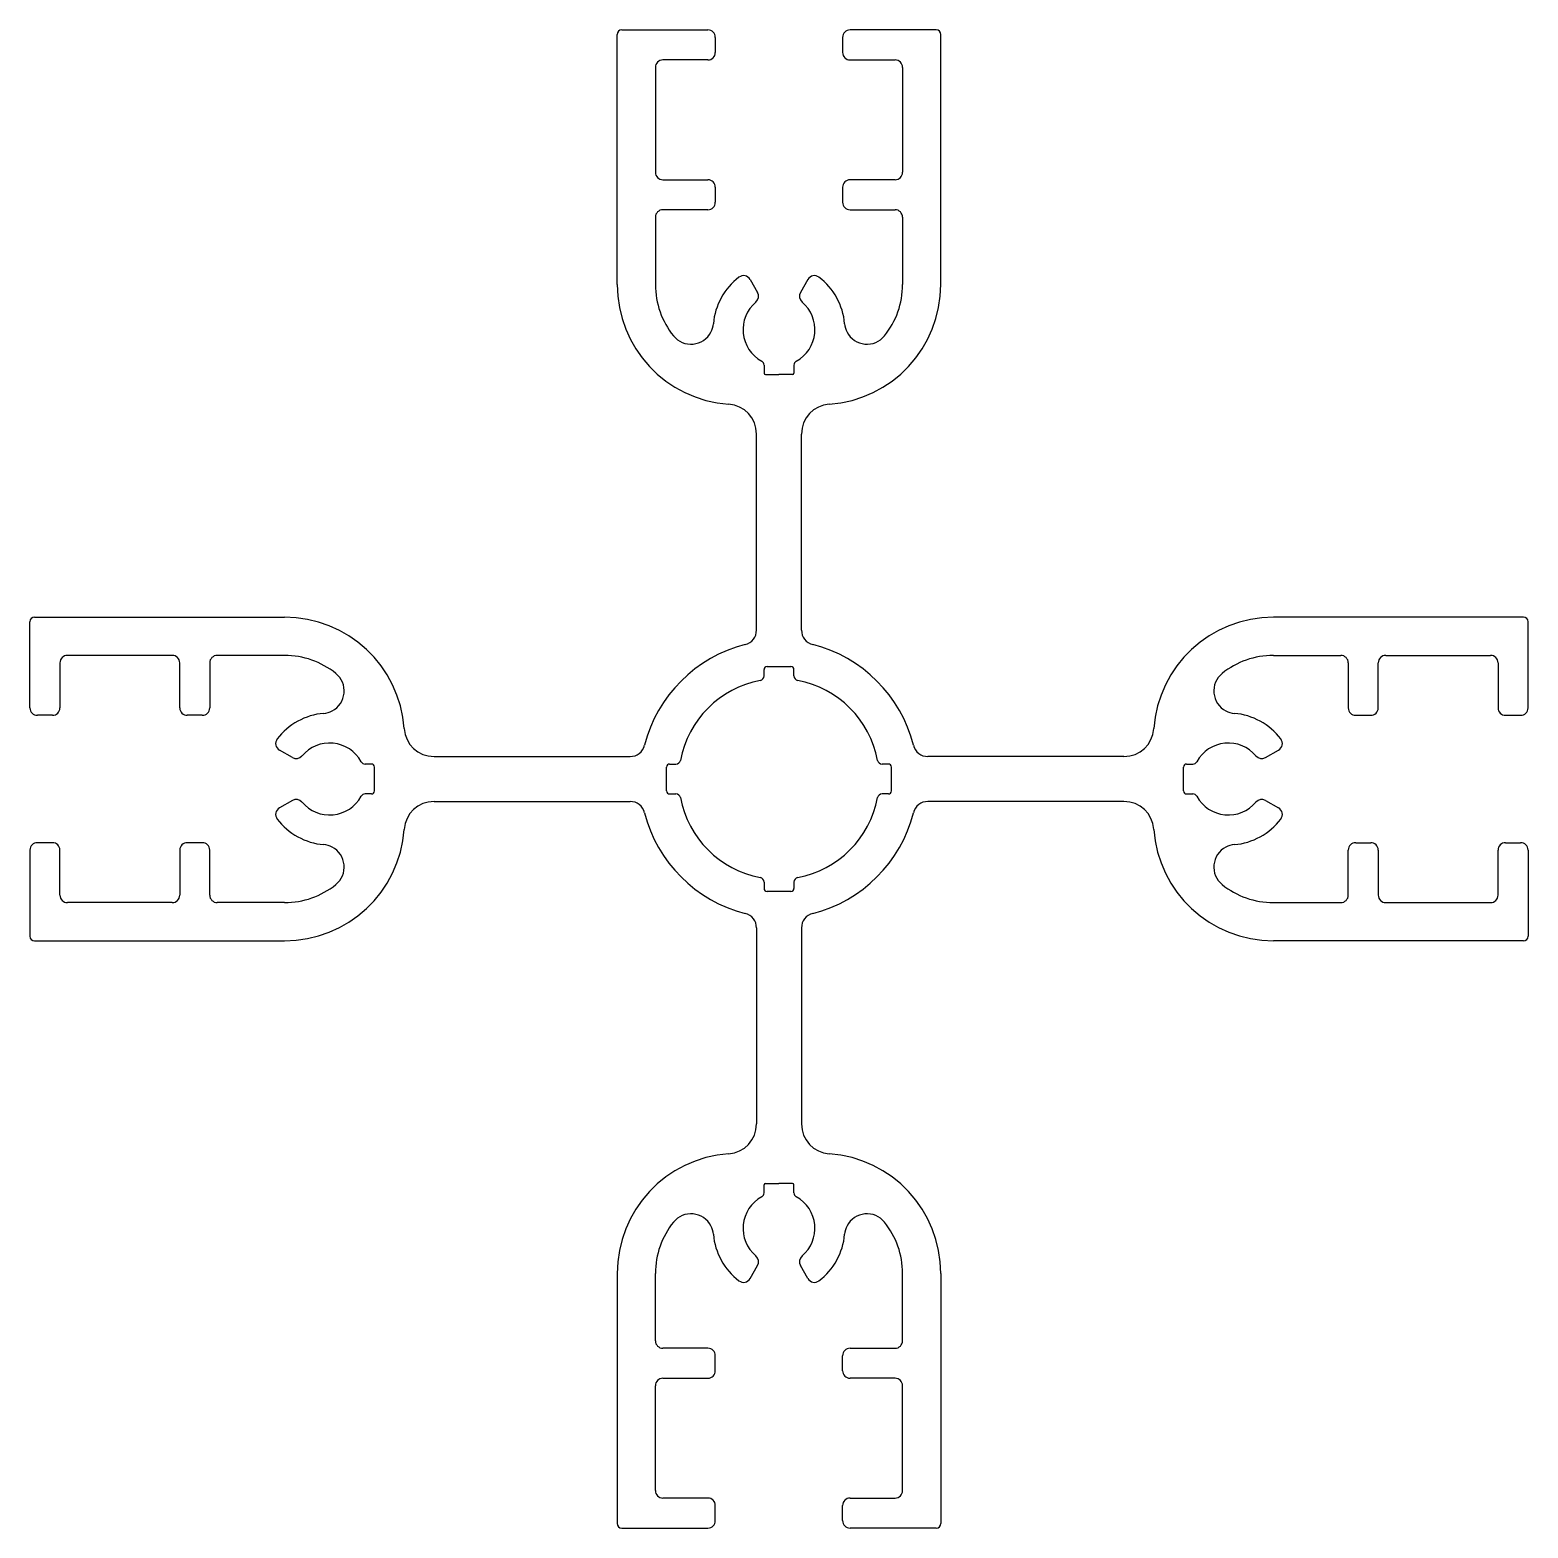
# Model space of a CAD drawing. Extents: x 713.8 to 813.8, y 488.3 to 588.3.
import ezdxf

# ---------------------------------------------------------------- set-up
doc = ezdxf.new("R2010")
doc.units = 0
doc.layers.get('0').update_dxf_attribs({"linetype": 'CONTINUOUS'})

msp = doc.modelspace()

# ---------------------------------------------------------------- linework, layer by layer
for p, q in [((752.993, 571.345), (752.993, 588.045)), ((753.293, 588.345), (759.043, 588.345)), ((774.293, 588.345), (768.543, 588.345)), ((774.593, 571.345), (774.593, 588.045)), ((759.543, 587.845), (759.543, 586.845)), ((768.043, 587.845), (768.043, 586.845)), ((759.043, 586.345), (756.043, 586.345)), ((768.543, 586.345), (771.543, 586.345)), ((755.543, 585.845), (755.543, 578.845)), ((772.043, 585.845), (772.043, 578.845)), ((756.043, 578.345), (759.043, 578.345)), ((771.543, 578.345), (768.543, 578.345)), ((759.543, 577.845), (759.543, 576.845)), ((768.043, 577.845), (768.043, 576.845)), ((759.043, 576.345), (756.043, 576.345)), ((768.543, 576.345), (771.543, 576.345)), ((755.543, 575.845), (755.543, 571.345)), ((772.043, 575.845), (772.043, 571.345)), ((761.859, 571.695), (762.365, 570.819)), ((765.727, 571.695), (765.222, 570.819)), ((762.793, 565.979), (762.793, 565.445)), ((762.893, 565.345), (763.793, 565.345)), ((764.693, 565.345), (763.793, 565.345)), ((764.793, 565.979), (764.793, 565.445)), ((762.293, 548.286), (762.293, 561.37)), ((765.293, 548.286), (765.293, 561.37)), ((714.093, 549.145), (730.793, 549.145)), ((813.493, 549.145), (796.793, 549.145)), ((713.793, 543.095), (713.793, 548.845)), ((813.793, 543.095), (813.793, 548.845)), ((715.793, 546.095), (715.793, 543.095)), ((723.293, 546.595), (716.293, 546.595)), ((723.793, 543.095), (723.793, 546.095)), ((725.793, 546.095), (725.793, 543.095)), ((730.793, 546.595), (726.293, 546.595)), ((796.793, 546.595), (801.293, 546.595)), ((801.793, 546.095), (801.793, 543.095)), ((803.793, 543.095), (803.793, 546.095)), ((804.293, 546.595), (811.293, 546.595)), ((811.793, 546.095), (811.793, 543.095)), ((762.793, 545.223), (762.793, 545.645)), ((762.993, 545.845), (764.593, 545.845)), ((764.793, 545.223), (764.793, 545.645)), ((715.293, 542.595), (714.293, 542.595)), ((725.293, 542.595), (724.293, 542.595)), ((802.293, 542.595), (803.293, 542.595)), ((812.293, 542.595), (813.293, 542.595)), ((731.319, 539.773), (730.444, 540.279)), ((796.267, 539.773), (797.143, 540.279)), ((736.593, 539.345), (736.16, 539.345)), ((736.793, 537.545), (736.793, 539.145)), ((740.769, 539.845), (753.853, 539.845)), ((756.293, 537.545), (756.293, 539.145)), ((756.493, 539.345), (756.915, 539.345)), ((771.093, 539.345), (770.672, 539.345)), ((771.293, 537.545), (771.293, 539.145)), ((786.818, 539.845), (773.734, 539.845)), ((790.793, 537.545), (790.793, 539.145)), ((790.993, 539.345), (791.427, 539.345)), ((736.593, 537.345), (736.16, 537.345)), ((756.493, 537.345), (756.915, 537.345)), ((771.093, 537.345), (770.672, 537.345)), ((790.993, 537.345), (791.427, 537.345)), ((731.319, 536.917), (730.444, 536.411)), ((740.769, 536.845), (753.853, 536.845)), ((786.818, 536.845), (773.734, 536.845)), ((796.267, 536.917), (797.143, 536.411)), ((715.293, 534.095), (714.293, 534.095)), ((725.293, 534.095), (724.293, 534.095)), ((802.293, 534.095), (803.293, 534.095)), ((812.293, 534.095), (813.293, 534.095)), ((713.793, 533.595), (713.793, 527.845)), ((715.793, 530.595), (715.793, 533.595)), ((723.793, 533.595), (723.793, 530.595)), ((725.793, 530.595), (725.793, 533.595)), ((801.793, 530.595), (801.793, 533.595)), ((803.793, 533.595), (803.793, 530.595)), ((811.793, 530.595), (811.793, 533.595)), ((813.793, 533.595), (813.793, 527.845)), ((762.793, 531.467), (762.793, 531.045)), ((764.793, 531.467), (764.793, 531.045)), ((723.293, 530.095), (716.293, 530.095)), ((730.793, 530.095), (726.293, 530.095)), ((764.593, 530.845), (762.993, 530.845)), ((796.793, 530.095), (801.293, 530.095)), ((804.293, 530.095), (811.293, 530.095)), ((762.293, 528.405), (762.293, 515.321)), ((765.293, 528.405), (765.293, 515.321)), ((714.093, 527.545), (730.793, 527.545)), ((813.493, 527.545), (796.793, 527.545)), ((762.793, 510.711), (762.793, 511.245)), ((762.893, 511.345), (763.793, 511.345)), ((764.693, 511.345), (763.793, 511.345)), ((764.793, 510.711), (764.793, 511.245)), ((752.993, 505.345), (752.993, 488.645)), ((755.543, 500.845), (755.543, 505.345)), ((761.859, 504.995), (762.365, 505.871)), ((765.727, 504.995), (765.222, 505.871)), ((772.043, 500.845), (772.043, 505.345)), ((774.593, 505.345), (774.593, 488.645)), ((759.043, 500.345), (756.043, 500.345)), ((768.543, 500.345), (771.543, 500.345)), ((759.543, 498.845), (759.543, 499.845)), ((768.043, 498.845), (768.043, 499.845)), ((756.043, 498.345), (759.043, 498.345)), ((771.543, 498.345), (768.543, 498.345)), ((755.543, 490.845), (755.543, 497.845)), ((772.043, 490.845), (772.043, 497.845)), ((759.043, 490.345), (756.043, 490.345)), ((768.543, 490.345), (771.543, 490.345)), ((759.543, 488.845), (759.543, 489.845)), ((768.043, 488.845), (768.043, 489.845)), ((753.293, 488.345), (759.043, 488.345)), ((774.293, 488.345), (768.543, 488.345))]:
    msp.add_line(p, q)
for centre, radius, start, end in [((753.293, 588.045), 0.3, 90, 180), ((759.043, 587.845), 0.5, 0, 90), ((768.543, 587.845), 0.5, 90, 180), ((774.293, 588.045), 0.3, 0, 90), ((756.043, 585.845), 0.5, 90, 180), ((759.043, 586.845), 0.5, 270, 0), ((768.543, 586.845), 0.5, 180, 270), ((771.543, 585.845), 0.5, 0, 90), ((756.043, 578.845), 0.5, 180, 270), ((759.043, 577.845), 0.5, 0, 90), ((768.543, 577.845), 0.5, 90, 180), ((771.543, 578.845), 0.5, 270, 0), ((756.043, 575.845), 0.5, 90, 180), ((759.043, 576.845), 0.5, 270, 0), ((768.543, 576.845), 0.5, 180, 270), ((771.543, 575.845), 0.5, 0, 90), ((760.993, 571.345), 8, 180, 265.98606), ((760.993, 571.345), 5.45, 180, 218.83712), ((763.793, 568.345), 4.4, 127.36586, 174.91516), ((761.426, 571.445), 0.5, 29.99967, 127.36586), ((766.16, 571.445), 0.5, 52.63414, 150.00033), ((763.793, 568.345), 4.4, 5.08484, 52.63414), ((766.593, 571.345), 8, 274.01394, 0), ((766.593, 571.345), 5.45, 321.16288, 0), ((763.793, 568.345), 2.4, 129.92827, 241.21776), ((761.932, 570.569), 0.5, 309.92827, 29.99967), ((763.793, 568.345), 2.4, 298.78224, 50.07173), ((765.655, 570.569), 0.5, 150.00033, 230.07173), ((757.917, 568.868), 1.5, 218.83712, 332.54501), ((757.917, 568.868), 1.5, 332.54501, 354.91516), ((769.67, 568.868), 1.5, 185.08484, 207.45499), ((769.67, 568.868), 1.5, 207.45499, 321.16288), ((762.493, 565.979), 0.3, 0, 61.21776), ((765.093, 565.979), 0.3, 118.78224, 180), ((762.893, 565.445), 0.1, 180, 270), ((764.693, 565.445), 0.1, 270, 0), ((760.293, 561.37), 2, 0, 85.98606), ((767.293, 561.37), 2, 94.01394, 180), ((714.093, 548.845), 0.3, 90, 180), ((730.793, 541.145), 8, 4.01398, 90), ((796.793, 541.145), 8, 90, 175.98602), ((813.493, 548.845), 0.3, 0, 90), ((761.293, 548.286), 1, 284.11695, 0), ((766.293, 548.286), 1, 180, 255.88305), ((763.793, 538.345), 9.25, 104.11695, 165.88303), ((763.793, 538.345), 9.25, 14.11697, 75.88305), ((716.293, 546.095), 0.5, 90, 180), ((723.293, 546.095), 0.5, 0, 90), ((726.293, 546.095), 0.5, 90, 180), ((730.793, 541.145), 5.45, 51.16288, 90), ((796.793, 541.145), 5.45, 90, 128.83712), ((801.293, 546.095), 0.5, 0, 90), ((804.293, 546.095), 0.5, 90, 180), ((811.293, 546.095), 0.5, 0, 90), ((733.27, 544.222), 1.5, 297.45499, 51.16288), ((762.493, 545.223), 0.3, 280.71771, 0), ((762.993, 545.645), 0.2, 90.00016, 180), ((764.593, 545.645), 0.2, 360, 90.00016), ((765.093, 545.223), 0.3, 180, 259.28229), ((794.316, 544.222), 1.5, 128.83712, 242.54501), ((763.796, 538.343), 6.703, 100.71771, 169.28181), ((763.791, 538.343), 6.703, 10.71819, 79.28229), ((714.293, 543.095), 0.5, 180, 270), ((715.293, 543.095), 0.5, 270, 0), ((724.293, 543.095), 0.5, 180, 270), ((725.293, 543.095), 0.5, 270, 0), ((802.293, 543.095), 0.5, 180, 270), ((803.293, 543.095), 0.5, 270, 0), ((812.293, 543.095), 0.5, 180, 270), ((813.293, 543.095), 0.5, 270, 0), ((733.793, 538.345), 4.4, 95.08484, 142.6342), ((733.27, 544.222), 1.5, 275.08484, 297.45499), ((794.316, 544.222), 1.5, 242.54501, 264.91516), ((793.793, 538.345), 4.4, 37.3658, 84.91516), ((730.694, 540.712), 0.5, 142.6342, 240.00039), ((740.769, 541.845), 2, 184.01398, 270), ((786.818, 541.845), 2, 270, 355.98602), ((796.893, 540.712), 0.5, 299.99961, 37.3658), ((733.793, 538.345), 2.4, 28.78212, 140.07179), ((753.853, 540.845), 1, 270, 345.88303), ((773.734, 540.845), 1, 194.11697, 270), ((793.793, 538.345), 2.4, 39.92821, 151.21788), ((731.569, 540.206), 0.5, 240.00039, 320.07179), ((736.16, 539.645), 0.3, 208.78212, 270), ((736.593, 539.145), 0.2, 0, 90), ((756.493, 539.145), 0.2, 90, 179.99955), ((756.915, 539.645), 0.3, 270, 349.28181), ((770.672, 539.645), 0.3, 190.71819, 270), ((771.093, 539.145), 0.2, 0.00045, 90), ((790.993, 539.145), 0.2, 90, 180), ((791.427, 539.645), 0.3, 270, 331.21788), ((796.017, 540.206), 0.5, 219.92821, 299.99961), ((733.793, 538.345), 2.4, 219.92821, 331.21788), ((736.16, 537.045), 0.3, 90, 151.21788), ((736.593, 537.545), 0.2, 270, 0), ((756.493, 537.545), 0.2, 179.99955, 270), ((756.915, 537.045), 0.3, 10.71819, 90), ((763.796, 538.347), 6.703, 190.71819, 259.28229), ((763.791, 538.347), 6.703, 280.71771, 349.28181), ((770.672, 537.045), 0.3, 90, 169.28181), ((771.093, 537.545), 0.2, 270, 0.00045), ((790.993, 537.545), 0.2, 180, 270), ((791.427, 537.045), 0.3, 28.78212, 90), ((793.793, 538.345), 2.4, 208.78212, 320.07179), ((730.694, 535.978), 0.5, 119.99961, 217.3658), ((731.569, 536.484), 0.5, 39.92821, 119.99961), ((740.769, 534.845), 2, 90, 175.98602), ((753.853, 535.845), 1, 14.11697, 90), ((763.793, 538.345), 9.25, 194.11697, 255.88305), ((763.793, 538.345), 9.25, 284.11695, 345.88303), ((773.734, 535.845), 1, 90, 165.88303), ((786.818, 534.845), 2, 4.01398, 90), ((796.017, 536.484), 0.5, 60.00039, 140.07179), ((796.893, 535.978), 0.5, 322.6342, 60.00039), ((733.793, 538.345), 4.4, 217.3658, 264.91516), ((793.793, 538.345), 4.4, 275.08484, 322.6342), ((714.293, 533.595), 0.5, 90, 180), ((715.293, 533.595), 0.5, 0, 90), ((724.293, 533.595), 0.5, 90, 180), ((725.293, 533.595), 0.5, 0, 90), ((730.793, 535.545), 8, 270, 355.98602), ((796.793, 535.545), 8, 184.01398, 270), ((802.293, 533.595), 0.5, 90, 180), ((803.293, 533.595), 0.5, 0, 90), ((812.293, 533.595), 0.5, 90, 180), ((813.293, 533.595), 0.5, 0, 90), ((733.27, 532.468), 1.5, 62.54501, 84.91516), ((733.27, 532.468), 1.5, 308.83712, 62.54501), ((794.316, 532.468), 1.5, 117.45499, 231.16288), ((794.316, 532.468), 1.5, 95.08484, 117.45499), ((730.793, 535.545), 5.45, 270, 308.83712), ((762.493, 531.467), 0.3, 360, 79.28229), ((762.993, 531.045), 0.2, 180, 270.00016), ((764.593, 531.045), 0.2, 270.00016, 0), ((765.093, 531.467), 0.3, 100.71771, 180), ((796.793, 535.545), 5.45, 231.16288, 270), ((716.293, 530.595), 0.5, 180, 270), ((723.293, 530.595), 0.5, 270, 0), ((726.293, 530.595), 0.5, 180, 270), ((801.293, 530.595), 0.5, 270, 0), ((804.293, 530.595), 0.5, 180, 270), ((811.293, 530.595), 0.5, 270, 0), ((761.293, 528.405), 1, 0, 75.88305), ((766.293, 528.405), 1, 104.11695, 180), ((714.093, 527.845), 0.3, 180, 270), ((813.493, 527.845), 0.3, 270, 0), ((760.293, 515.321), 2, 274.01394, 0), ((767.293, 515.321), 2, 180, 265.98606), ((760.993, 505.345), 8, 94.01394, 180), ((766.593, 505.345), 8, 0, 85.98606), ((762.893, 511.245), 0.1, 90, 180), ((764.693, 511.245), 0.1, 0, 90), ((763.793, 508.345), 2.4, 118.78224, 230.07173), ((762.493, 510.711), 0.3, 298.78224, 0), ((765.093, 510.711), 0.3, 180, 241.21776), ((763.793, 508.345), 2.4, 309.92827, 61.21776), ((757.917, 507.822), 1.5, 27.45499, 141.16288), ((769.67, 507.822), 1.5, 38.83712, 152.54501), ((760.993, 505.345), 5.45, 141.16288, 180), ((757.917, 507.822), 1.5, 5.08484, 27.45499), ((769.67, 507.822), 1.5, 152.54501, 174.91516), ((766.593, 505.345), 5.45, 0, 38.83712), ((763.793, 508.345), 4.4, 185.08484, 232.63414), ((763.793, 508.345), 4.4, 307.36586, 354.91516), ((761.932, 506.121), 0.5, 330.00033, 50.07173), ((765.655, 506.121), 0.5, 129.92827, 209.99967), ((761.426, 505.245), 0.5, 232.63414, 330.00033), ((766.16, 505.245), 0.5, 209.99967, 307.36586), ((756.043, 500.845), 0.5, 180, 270), ((759.043, 499.845), 0.5, 0, 90), ((768.543, 499.845), 0.5, 90, 180), ((771.543, 500.845), 0.5, 270, 0), ((756.043, 497.845), 0.5, 90, 180), ((759.043, 498.845), 0.5, 270, 0), ((768.543, 498.845), 0.5, 180, 270), ((771.543, 497.845), 0.5, 0, 90), ((756.043, 490.845), 0.5, 180, 270), ((759.043, 489.845), 0.5, 0, 90), ((768.543, 489.845), 0.5, 90, 180), ((771.543, 490.845), 0.5, 270, 0), ((753.293, 488.645), 0.3, 180, 270), ((759.043, 488.845), 0.5, 270, 0), ((768.543, 488.845), 0.5, 180, 270), ((774.293, 488.645), 0.3, 270, 0)]:
    msp.add_arc(centre, radius, start, end)

doc.saveas('drawing.dxf')
